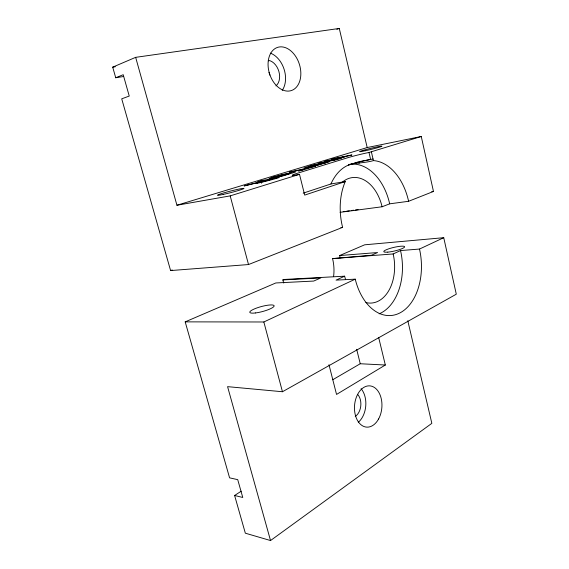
<?xml version="1.0" encoding="UTF-8"?>
<svg xmlns="http://www.w3.org/2000/svg" width="569" height="569" viewBox="0 0 569 569"><rect width="100%" height="100%" fill="white"/><g stroke="black" fill="none" stroke-linecap="round" stroke-linejoin="round"><path stroke-width="0.85" d="M241.22 491.196L234.606 495.478L245.339 533.189L270.531 540.55L431.843 423.343L407.795 320.745M378.698 337.616L385.327 365.021L336.542 394.431L328.974 364.708M332.758 379.736L360.248 363.747L385.327 365.021M357.915 161.973L347.517 165.501A51.9 34.887 83.2 0 0 330.923 183.979L303.192 193.154M270.531 540.55L227.572 386.65L282.459 391.742L456.295 294.194L443.742 237.693L364.658 244.812L339.636 255.552A46.736 33.799 86.2 0 1 340.155 257.828M234.606 495.478L242.764 497.47L237.721 479.646L229.584 477.846L185.195 321.869L263.845 321.983L355.241 279.159A52.106 34.119 86.2 0 0 398.997 313.377A52.106 34.119 86.2 0 0 419.502 249.051L443.742 237.693M345.547 279.429A38.365 25.733 86.2 0 1 344.636 276.185L336.073 280.119L355.241 279.159M333.598 276.463A35.627 25.754 86.2 0 0 332.559 258.596L393.151 253.952L400.533 250.566L419.502 249.051M185.195 321.869L275.809 282.964L313.739 281.058L320.795 277.907L282.843 279.941A37.085 26.814 86.2 0 0 283.775 283.07M282.843 279.941L283.924 279.479L344.636 276.185M332.559 258.596L371.415 255.275L377.553 252.536L339.636 255.552M123.537 76.509L115.727 77.754L112.705 67.149L135.657 57.341L339.28 28.45L367.197 147.549L176.938 205.245L135.657 57.341M115.727 77.754L123.203 74.71L129.241 96.054L121.723 98.828L170.6 270.567L248.518 264.549L342.609 227.365A52.789 34.83 83.3 0 1 345.276 181.561L330.923 183.979M340.077 212.329L382.098 206.767L389.673 203.83L408.606 201.284L433.471 191.454L421.266 136.496L367.197 147.549M170.6 270.567L172.258 269.955M336.834 29.325L339.28 28.45M345.276 181.561L304.7 195.103L299.5 174.342L297.075 174.797A17.511 0.996 -14 0 1 297.295 173.289L346.692 158.04A16.508 0.875 -13.9 0 1 368.989 152.471L421.266 136.496M273.284 177.044L269.08 178.588L282.373 176.07L295.418 172.08L286.691 173.538L273.284 177.044L273.696 178.645M176.938 205.245L230.189 195.885L299.5 174.342M261.079 181.575L264.891 180.465L257.714 181.817L261.562 180.643L279.009 177.35C282.686 177.172 246.021 186.483 258.511 182.464L244.165 185.942L261.079 181.575L261.505 183.225M350.461 164.349C358.043 162.72 365.867 162.784 373.42 160.622L373.918 160.636A52.789 34.83 83.3 0 1 408.606 201.284M324.679 162.35L311.613 165.437L303.96 167.962L317.296 165.359L329.316 161.688L324.679 162.35L325.055 163.893M359.594 161.553L373.044 159M112.705 67.149L115.343 66.758M431.715 191.703L433.471 191.454M343.185 211.611L344.942 211.376M346.699 211.142L349.338 210.793M351.101 210.558L353.733 210.21M355.497 209.975L358.136 209.627M340.874 227.557L342.609 227.365M230.189 195.885L248.518 264.549M263.845 321.983L282.459 391.742M356.671 349.302L360.248 363.747M358.74 161.71L359.117 163.303M371.408 151.994L373.42 160.622M368.989 152.471L370.625 159.462A16.48 1.017 -13.8 0 0 348.363 165.017M268.703 60.378A13.962 9.815 72.2 0 1 278.902 71.516A13.962 9.815 72.2 0 1 275.944 85.898M268.973 72.427A13.791 9.801 71.9 0 1 269.877 75.136M348.811 164.477A51.615 34.901 83.2 0 1 389.673 203.83M342.645 181.902A38.841 26.252 83.2 0 1 382.098 206.767M270.332 53.13A22.205 15.619 72.2 0 1 284.095 69.254A22.205 15.619 72.2 0 1 282.245 90.357M357.858 394.63A12.76 8.62 -85.2 0 1 355.241 416.444M361.087 388.691A20.299 13.713 -85.2 0 1 358.278 422.312M393.151 253.952A38.365 25.733 86.2 0 1 365.881 302.552M400.533 250.566A50.961 34.204 86.2 0 1 379.139 313.853M324.579 162.89L317.772 164.974L308.739 166.738L315.511 164.669L324.579 162.89M261.164 181.995L272.146 179.1L261.164 181.995M290.482 173.332L283.078 175.601L274.073 177.308L281.427 175.067L290.482 173.332M315.653 166.105L301.563 170.43L298.547 171.006L303.853 169.384L289.365 172.179L315.653 166.105M341.279 158.239L336.293 159.768L318.775 163.225L335.596 159.569L325.112 161.29L345.184 156.631L331.457 159.363L334.451 158.452L351.969 154.96L332.168 159.733L341.279 158.239M268.269 60.911A22.66 15.648 72.7 0 0 290.261 90.862A22.66 15.648 72.7 0 0 294.827 55.172A22.66 15.648 72.7 0 0 268.269 60.911M378.584 418.99A20.697 13.699 -85.5 0 0 370.839 386.002A20.697 13.699 -85.5 0 0 355.205 414.502A20.697 13.699 -85.5 0 0 378.584 418.99M365.255 150.764A11.536 0.562 -13.8 0 0 381.955 146.155A11.536 0.562 -13.8 0 0 365.063 149.811A11.536 0.562 -13.8 0 0 365.255 150.764M223.268 194.406A13.649 0.789 -14.4 0 0 243.909 188.524A13.649 0.789 -14.4 0 0 224.997 192.557A13.649 0.789 -14.4 0 0 223.268 194.406M387.788 252.131A10.69 1.835 -13.2 0 0 404.509 247.117A10.69 1.835 -13.2 0 0 390.284 248.333A10.69 1.835 -13.2 0 0 387.788 252.131M255.481 312.95A12.596 2.553 -15.1 0 0 274.137 306.008A12.596 2.553 -15.1 0 0 256.278 308.17A12.596 2.553 -15.1 0 0 255.481 312.95"/></g></svg>
